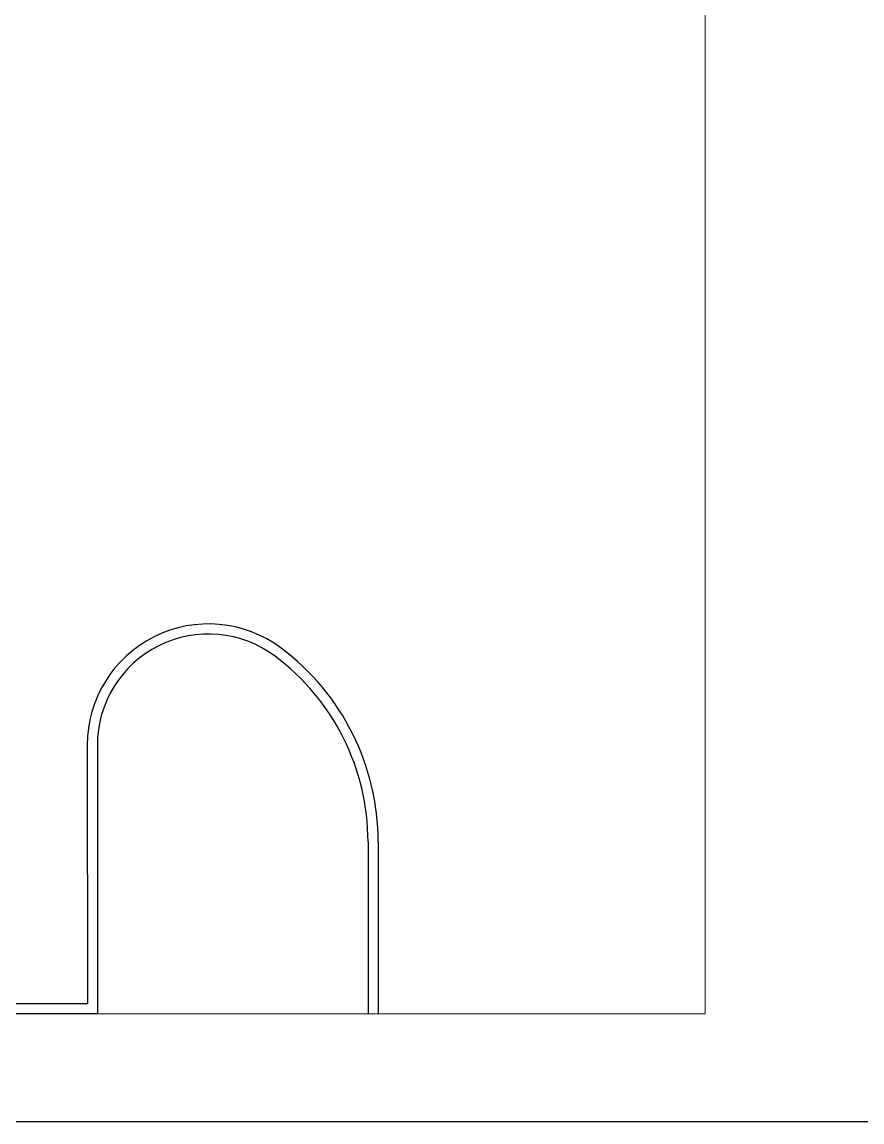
# Model space of a CAD drawing. Header units: inches. Extents: x 16928 to 514628, y -1471 to 241387.
# Drawn here: x 72101 to 82501, y 33 to 13653 of the extents above; entities that cross this region are included whole.
import ezdxf

# ---------------------------------------------------------------- set-up
doc = ezdxf.new("R2010")
doc.units = ezdxf.units.IN
doc.header["$MEASUREMENT"] = 0
doc.layers.add('line', color=8, linetype='Continuous', lineweight=9)
doc.layers.add('LW', color=2, linetype='Continuous')
doc.layers.add('t.block', color=4, linetype='Continuous')

msp = doc.modelspace()

# ---------------------------------------------------------------- linework, layer by layer
at = {"layer": 'line'}
for p in [(80559, 38270), (58203, 1372)]:
    msp.add_line(p, (80559, 1372), dxfattribs=at)
at = {"layer": 'LW'}
for p, q in [((72909, 4700), (72910, 1500)), ((73034, 4700), (73035, 1375)), ((76385, 3501), (76385, 1372)), ((76510, 3501), (76510, 1372)), ((40410, 1493), (72910, 1500)), ((40410, 1368), (73035, 1375))]:
    msp.add_line(p, q, dxfattribs=at)
for centre, radius, start, end in [((74409, 4700), 1500, 53.1425, 180.0124), ((74409, 4700), 1375, 53.1425, 180.0124), ((73510, 3500), 3000, 0.0124, 53.1425), ((73510, 3500), 2875, 0.0124, 53.1425)]:
    msp.add_arc(centre, radius, start, end, dxfattribs=at)
at = {"layer": 't.block', "color": 7, "ltscale": 0.5}
msp.add_line((111783, 33), (16928, 33), dxfattribs=at)

doc.saveas('drawing.dxf')
